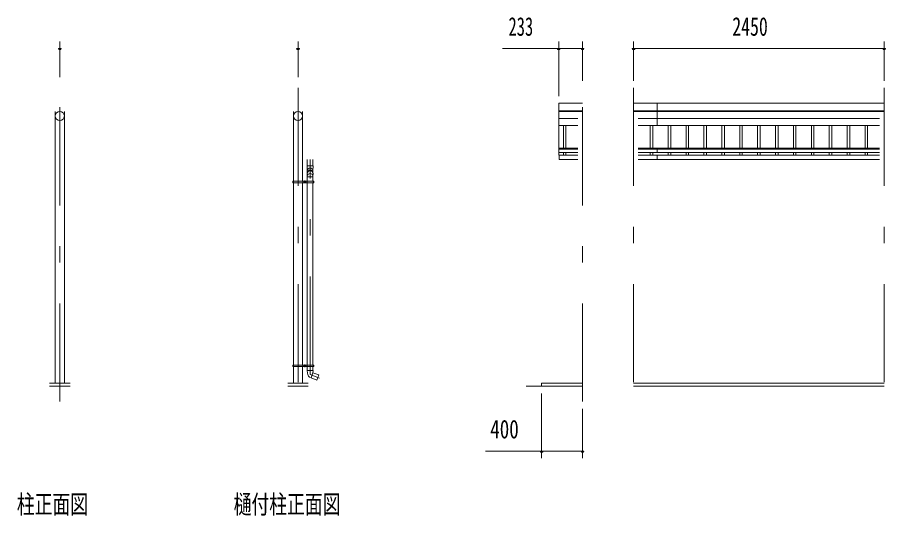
# Model space of a CAD drawing. Units: millimetres, scale not verified. Extents: x -31991 to 32006, y -14700 to 14700.
# Drawn here: x -31092 to -22601, y 1862 to 6738 of the extents above; entities that cross this region are included whole.
import ezdxf
from ezdxf.enums import TextEntityAlignment as Align

# ---------------------------------------------------------------- set-up
doc = ezdxf.new("R2010")
doc.units = ezdxf.units.MM
doc.header["$LTSCALE"] = 80
doc.linetypes.add('USER3', pattern=[24, 12, -5, 2, -5])
for name, color, linetype, lineweight in [('0-2_1-07BOLD', 7, 'Continuous', 18), ('0-3_1-27CENTER', 3, 'USER3', 18), ('0-4_1-47THIN', 4, 'Continuous', 18), ('0-5_1-57DIM', 3, 'Continuous', 18)]:
    doc.layers.add(name, color=color, linetype=linetype, lineweight=lineweight)
doc.styles.add('ＭＳ ゴシック', font='')
doc.styles.get('ＭＳ ゴシック').set_extended_font_data('MS Gothic')

msp = doc.modelspace()

# ---------------------------------------------------------------- linework, layer by layer
at = {"layer": '0-2_1-07BOLD'}
for p, q in [((-25065.41, 5896.54), (-22615.41, 5896.54)), ((-24835.41, 5678.35), (-24835.41, 5896.54)), ((-30721.15, 3157.54), (-30721.15, 5817.33)), ((-30632.05, 5817.33), (-30632.05, 3157.54)), ((-28391.41, 5817.33), (-28391.41, 5135.54)), ((-28302.32, 5135.54), (-28302.32, 5817.33)), ((-25798.41, 5821.4), (-25565.41, 5821.4)), ((-25565.41, 5817.33), (-25798.41, 5817.33)), ((-22615.41, 5821.4), (-25065.41, 5821.4)), ((-25065.41, 5817.33), (-22615.41, 5817.33)), ((-25798.41, 5747.84), (-25609.96, 5747.84)), ((-22659.96, 5747.84), (-25020.86, 5747.84)), ((-25609.96, 5678.35), (-25798.41, 5678.35)), ((-25020.86, 5678.35), (-22659.96, 5678.35)), ((-25798.41, 5456.72), (-25609.96, 5456.72)), ((-25609.96, 5446.3), (-25798.41, 5446.3)), ((-22659.96, 5456.72), (-25020.86, 5456.72)), ((-25020.86, 5446.3), (-22659.96, 5446.3)), ((-24835.41, 5456.72), (-24835.41, 5416.69)), ((-25798.41, 5416.69), (-25609.96, 5416.69)), ((-25609.96, 5390.36), (-25793.41, 5390.36)), ((-22659.96, 5416.69), (-25020.86, 5416.69)), ((-25020.86, 5390.36), (-22659.96, 5390.36)), ((-24835.41, 5390.36), (-24835.41, 5345.36)), ((-28256.36, 5345.36), (-28256.36, 5285.74)), ((-28201.36, 5285.74), (-28201.36, 5345.36)), ((-22659.96, 5345.36), (-25020.86, 5345.36)), ((-28393, 5127.54), (-28399.1, 5127.54)), ((-28393, 5135.54), (-28393, 5119.54)), ((-28391.41, 5119.54), (-28391.41, 3335.54)), ((-28302.32, 3386.14), (-28302.32, 5117.54)), ((-28302.31, 5119.54), (-28302.31, 3335.54)), ((-28300.7, 5135.54), (-28300.7, 5119.54)), ((-28257.95, 5135.54), (-28257.95, 5119.54)), ((-28201.36, 5176.09), (-28256.36, 5176.09)), ((-28256.36, 5119.54), (-28256.36, 3335.54)), ((-28201.35, 3335.54), (-28201.35, 5119.54)), ((-28199.75, 5119.54), (-28199.75, 5135.54)), ((-28199.75, 5127.54), (-28193.66, 5127.54)), ((-28399.1, 3327.54), (-28393, 3327.54)), ((-28393, 3335.54), (-28393, 3319.54)), ((-28391.41, 3319.54), (-28391.41, 3157.54)), ((-28302.32, 3335.54), (-28302.32, 3370.14)), ((-28302.32, 3157.54), (-28302.32, 3319.54)), ((-28302.31, 3319.54), (-28302.31, 3157.54)), ((-28300.7, 3319.54), (-28300.7, 3335.54)), ((-28257.95, 3335.54), (-28257.95, 3319.54)), ((-28256.36, 3319.54), (-28256.36, 3282.63)), ((-28201.35, 3282.63), (-28201.35, 3319.54)), ((-28199.75, 3319.54), (-28199.75, 3335.54)), ((-28199.75, 3327.54), (-28193.66, 3327.54)), ((-28257.86, 3282.63), (-28199.85, 3282.63)), ((-28256.1, 3256.84), (-28257.86, 3282.63)), ((-28220.17, 3208.95), (-28201.35, 3260.63)), ((-30576.6, 3157.54), (-30776.6, 3157.54)), ((-28446.87, 3157.54), (-28246.87, 3157.54)), ((-22615.41, 3157.54), (-25065.41, 3157.54)), ((-30776.6, 3127.54), (-30576.6, 3127.54)), ((-28246.87, 3127.54), (-28446.87, 3127.54)), ((-26115.41, 3127.54), (-25565.41, 3127.54)), ((-25065.41, 3127.54), (-22615.41, 3127.54))]:
    msp.add_line(p, q, dxfattribs=at)
for points in [[(-25565.41, 5896.54), (-25798.41, 5896.54), (-25798.41, 5387.78), (-25793.41, 5387.78)], [(-25793.41, 5390.36), (-25793.41, 5345.36), (-25609.96, 5345.36)], [(-28201.36, 5217.98), (-28201.36, 5236.07), (-28199.35, 5285.74), (-28258.35, 5285.74), (-28256.36, 5236.07), (-28256.36, 5217.97)], [(-28258.34, 5209), (-28256.36, 5183.03), (-28256.36, 5135.54)], [(-28201.36, 5135.54), (-28201.36, 5183.03), (-28199.35, 5208.87)], [(-28199.86, 3282.63), (-28201.35, 3260.63), (-28144.98, 3240.11), (-28163.78, 3188.43), (-28219.89, 3208.85)], [(-25565.41, 3157.54), (-25965.41, 3157.54), (-25965.41, 3127.54)]]:
    msp.add_lwpolyline(points, dxfattribs=at)
for points in [[(-28193.66, 5119.54), (-28399.1, 5119.54), (-28399.1, 5135.54), (-28193.66, 5135.54)], [(-28274.33, 5130.42), (-28279.33, 5133.31), (-28284.33, 5130.42), (-28284.33, 5124.65), (-28279.33, 5121.76), (-28274.33, 5124.65)], [(-28399.1, 3335.54), (-28193.66, 3335.54), (-28193.66, 3319.54), (-28399.1, 3319.54)], [(-28274.33, 3324.65), (-28274.33, 3330.43), (-28279.33, 3333.31), (-28284.33, 3330.43), (-28284.33, 3324.65), (-28279.33, 3321.76)]]:
    msp.add_lwpolyline(points, close=True, dxfattribs=at)
for centre, radius in [((-30676.6, 5772.77), 44.55), ((-28346.87, 5772.77), 44.55), ((-28279.33, 5127.54), 6.25), ((-28279.33, 5127.54), 4.9), ((-28279.33, 3327.54), 6.25), ((-28279.33, 3327.54), 4.9)]:
    msp.add_circle(centre, radius, dxfattribs=at)
for centre, radius, start, end in [((-30676.6, 5772.09), 44.55, 180, 0), ((-28346.87, 5772.09), 44.55, 180, 0), ((-28228.86, 5236.37), 27.55, 3.55867, 176.44133), ((-28228.86, 5207.16), 29.55, 3.56303, 176.43697), ((-28228.86, 5215.66), 27.55, 3.55867, 176.44133), ((-28228.86, 5182.05), 27.55, 3.55867, 176.44133), ((-28201.22, 3260.59), 55, 183.90576, 250.16731)]:
    msp.add_arc(centre, radius, start, end, dxfattribs=at)
at = {"layer": '0-3_1-27CENTER'}
for p, q in [((-30676.6, 2977.54), (-30676.6, 6047.54)), ((-28346.87, 6047.54), (-28346.87, 2977.54)), ((-25565.41, 2977.54), (-25565.41, 6047.54)), ((-25065.41, 6047.54), (-25065.41, 2977.54)), ((-22615.41, 6047.54), (-22615.41, 2977.54)), ((-28228.86, 3241.38), (-28228.86, 5345.36)), ((-28266.83, 5127.54), (-28291.83, 5127.54)), ((-28279.33, 5140.04), (-28279.33, 5115.04)), ((-28291.83, 3327.54), (-28266.83, 3327.54)), ((-28279.33, 3315.04), (-28279.33, 3340.04)), ((-28135.59, 3207.43), (-28228.87, 3241.38))]:
    msp.add_line(p, q, dxfattribs=at)
at = {"layer": '0-4_1-47THIN'}
for p, q in [((-25752.91, 5678.35), (-25752.91, 5456.73)), ((-25727.91, 5456.73), (-25727.91, 5678.35)), ((-24902.9, 5456.73), (-24902.9, 5678.35)), ((-24877.9, 5678.35), (-24877.9, 5456.73)), ((-24727.91, 5678.35), (-24727.91, 5456.73)), ((-24702.9, 5456.73), (-24702.9, 5678.35)), ((-24552.9, 5456.73), (-24552.9, 5678.35)), ((-24527.9, 5678.35), (-24527.9, 5456.73)), ((-24377.9, 5678.35), (-24377.9, 5456.73)), ((-24352.9, 5456.73), (-24352.9, 5678.35)), ((-24202.9, 5456.73), (-24202.9, 5678.35)), ((-24177.9, 5678.35), (-24177.9, 5456.73)), ((-24027.9, 5678.35), (-24027.9, 5456.73)), ((-24002.9, 5456.73), (-24002.9, 5678.35)), ((-23852.9, 5456.73), (-23852.9, 5678.35)), ((-23827.9, 5678.35), (-23827.9, 5456.73)), ((-23677.9, 5678.35), (-23677.9, 5456.73)), ((-23652.9, 5456.73), (-23652.9, 5678.35)), ((-23502.9, 5456.73), (-23502.9, 5678.35)), ((-23477.9, 5678.35), (-23477.9, 5456.73)), ((-23327.9, 5678.35), (-23327.9, 5456.73)), ((-23302.9, 5456.73), (-23302.9, 5678.35)), ((-23152.91, 5456.73), (-23152.91, 5678.35)), ((-23127.9, 5678.35), (-23127.9, 5456.73)), ((-22977.9, 5678.35), (-22977.9, 5456.73)), ((-22952.9, 5456.73), (-22952.9, 5678.35)), ((-22802.91, 5456.73), (-22802.91, 5678.35)), ((-22777.9, 5678.35), (-22777.9, 5456.73)), ((-25752.91, 5416.69), (-25752.91, 5390.36)), ((-25727.91, 5390.36), (-25727.91, 5416.69)), ((-24902.9, 5390.36), (-24902.9, 5416.69)), ((-24877.9, 5416.69), (-24877.9, 5390.36)), ((-24727.91, 5416.69), (-24727.91, 5390.36)), ((-24702.9, 5390.36), (-24702.9, 5416.69)), ((-24552.9, 5390.36), (-24552.9, 5416.69)), ((-24527.9, 5416.69), (-24527.9, 5390.36)), ((-24377.9, 5416.69), (-24377.9, 5390.36)), ((-24352.9, 5390.36), (-24352.9, 5416.69)), ((-24202.9, 5390.36), (-24202.9, 5416.69)), ((-24177.9, 5416.69), (-24177.9, 5390.36)), ((-24027.9, 5416.69), (-24027.9, 5390.36)), ((-24002.9, 5390.36), (-24002.9, 5416.69)), ((-23852.9, 5390.36), (-23852.9, 5416.69)), ((-23827.9, 5416.69), (-23827.9, 5390.36)), ((-23677.9, 5416.69), (-23677.9, 5390.36)), ((-23652.9, 5390.36), (-23652.9, 5416.69)), ((-23502.9, 5390.36), (-23502.9, 5416.69)), ((-23477.9, 5416.69), (-23477.9, 5390.36)), ((-23327.9, 5416.69), (-23327.9, 5390.36)), ((-23302.9, 5390.36), (-23302.9, 5416.69)), ((-23152.91, 5390.36), (-23152.91, 5416.69)), ((-23127.9, 5416.69), (-23127.9, 5390.36)), ((-22977.9, 5416.69), (-22977.9, 5390.36)), ((-22952.9, 5390.36), (-22952.9, 5416.69)), ((-22802.91, 5390.36), (-22802.91, 5416.69)), ((-22777.9, 5416.69), (-22777.9, 5390.36))]:
    msp.add_line(p, q, dxfattribs=at)
at = {"layer": '0-5_1-57DIM'}
for p, q in [((-30676.6, 6152.54), (-30676.6, 6502.54)), ((-28346.87, 6152.54), (-28346.87, 6502.54)), ((-25798.41, 6502.54), (-25798.41, 5966.54)), ((-25565.41, 6117.54), (-25565.41, 6502.54)), ((-25065.41, 6502.54), (-25065.41, 6117.54)), ((-22615.41, 6502.54), (-22615.41, 6117.54)), ((-30662.6, 6432.54), (-30690.6, 6432.54)), ((-28332.87, 6432.54), (-28360.87, 6432.54)), ((-25798.41, 6432.54), (-26347.91, 6432.54)), ((-25784.41, 6432.54), (-25812.41, 6432.54)), ((-25798.41, 6432.54), (-25565.41, 6432.54)), ((-25551.41, 6432.54), (-25579.41, 6432.54)), ((-25051.41, 6432.54), (-25079.41, 6432.54)), ((-25065.41, 6432.54), (-22615.41, 6432.54)), ((-22601.41, 6432.54), (-22629.41, 6432.54)), ((-25965.41, 3057.54), (-25965.41, 2422.54)), ((-25565.41, 2422.54), (-25565.41, 2907.54)), ((-25965.41, 2492.54), (-26514.91, 2492.54)), ((-25951.41, 2492.54), (-25979.41, 2492.54)), ((-25965.41, 2492.54), (-25565.41, 2492.54)), ((-25551.41, 2492.54), (-25579.41, 2492.54))]:
    msp.add_line(p, q, dxfattribs=at)
for centre in [(-30676.6, 6432.54), (-28346.87, 6432.54), (-25798.41, 6432.54), (-25565.41, 6432.54), (-25065.41, 6432.54), (-22615.41, 6432.54), (-25965.41, 2492.54), (-25565.41, 2492.54)]:
    msp.add_arc(centre, 14, 180, 0, dxfattribs=at)

# ---------------------------------------------------------------- texts
at = {"layer": '0-5_1-57DIM', "color": 7, "style": 'ＭＳ ゴシック'}
for s, width, p in [('233', 0.65, (-26289.35, 6502.54)), ('2450', 0.7, (-24100.82, 6502.54)), ('400', 0.75, (-26467.83, 2562.54)), ('柱正面図', 0.7, (-31096.6, 1827.4)), ('樋付柱正面図', 0.7, (-28976.87, 1827.4))]:
    msp.add_text(s, height=182.3, dxfattribs=dict(at, width=width)).set_placement(p, align=Align.BOTTOM_LEFT)

doc.saveas('drawing.dxf')
